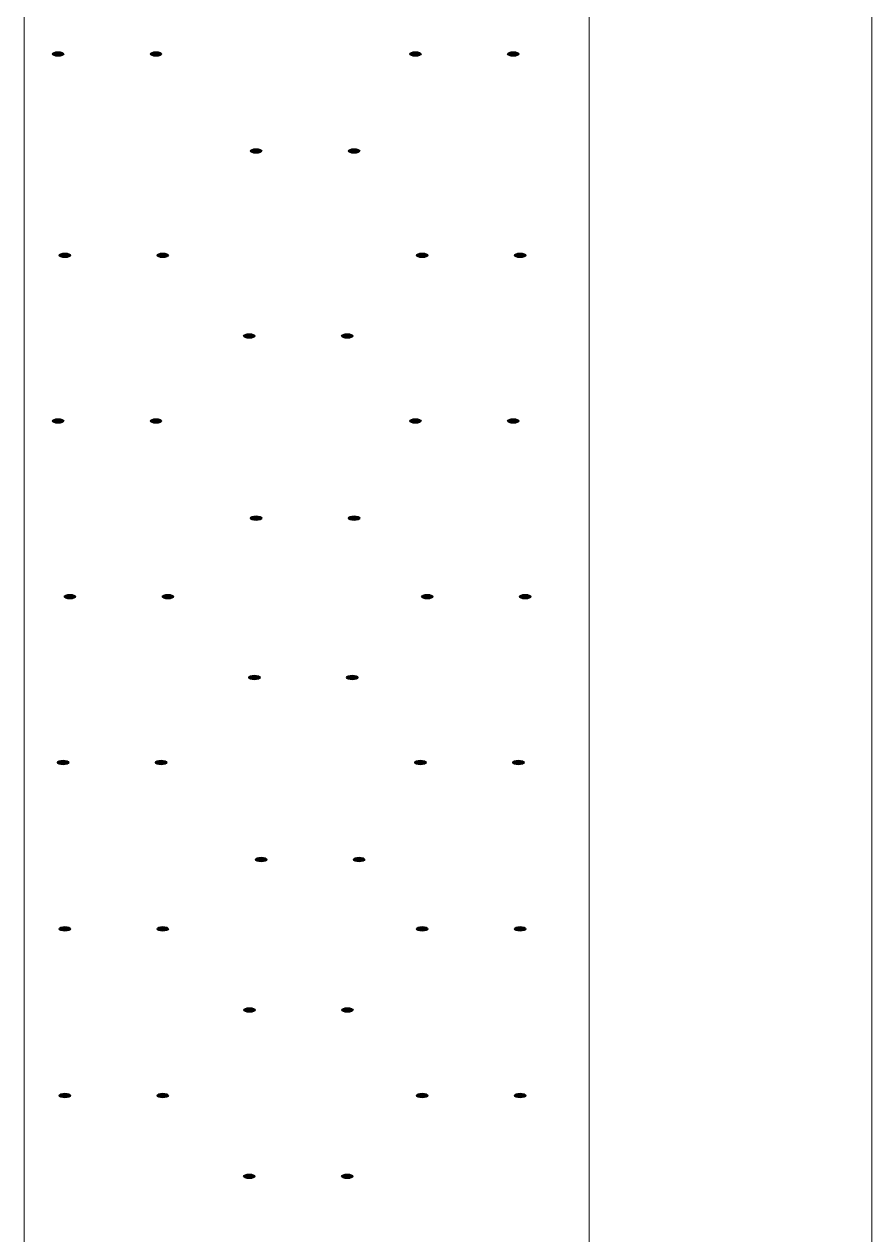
# Model space of a CAD drawing. Header units: millimetres. Extents: x -182 to 395, y -757 to 122.
# Drawn here: x -120.23 to -105.23, y -324.16 to -302.74 of the extents above; entities that cross this region are included whole.
import ezdxf

# ---------------------------------------------------------------- set-up
doc = ezdxf.new("R2010")
doc.units = ezdxf.units.MM
doc.layers.add('KY2WL', color=7, linetype='Continuous')
doc.layers.add('KY6WL', color=7, linetype='Continuous')

msp = doc.modelspace()

# ---------------------------------------------------------------- hatches: boundary and pattern name
at = {"layer": 'KY2WL'}
h = msp.add_hatch(color=256, dxfattribs=at)
edge = h.paths.add_edge_path()
edge.add_ellipse((-119.628, -303.262), major_axis=(-0.1, 0), ratio=0.4, start_angle=180, end_angle=360)
edge.add_ellipse((-119.628, -303.262), major_axis=(0.1, 0), ratio=0.4, start_angle=180, end_angle=360)
h = msp.add_hatch(color=256, dxfattribs=at)
edge = h.paths.add_edge_path()
edge.add_ellipse((-117.895, -303.262), major_axis=(-0.1, 0), ratio=0.4, start_angle=180, end_angle=360)
edge.add_ellipse((-117.895, -303.262), major_axis=(0.1, 0), ratio=0.4, start_angle=180, end_angle=360)
h = msp.add_hatch(color=256, dxfattribs=at)
edge = h.paths.add_edge_path()
edge.add_ellipse((-113.305, -303.262), major_axis=(-0.1, 0), ratio=0.4, start_angle=180, end_angle=360)
edge.add_ellipse((-113.305, -303.262), major_axis=(0.1, 0), ratio=0.4, start_angle=180, end_angle=360)
h = msp.add_hatch(color=256, dxfattribs=at)
edge = h.paths.add_edge_path()
edge.add_ellipse((-111.572, -303.262), major_axis=(-0.1, 0), ratio=0.4, start_angle=180, end_angle=360)
edge.add_ellipse((-111.572, -303.262), major_axis=(0.1, 0), ratio=0.4, start_angle=180, end_angle=360)
h = msp.add_hatch(color=256, dxfattribs=at)
edge = h.paths.add_edge_path()
edge.add_ellipse((-116.124, -304.98), major_axis=(-0.1, 0), ratio=0.4, start_angle=180, end_angle=360)
edge.add_ellipse((-116.124, -304.98), major_axis=(0.1, 0), ratio=0.4, start_angle=180, end_angle=360)
h = msp.add_hatch(color=256, dxfattribs=at)
edge = h.paths.add_edge_path()
edge.add_ellipse((-114.39, -304.98), major_axis=(-0.1, 0), ratio=0.4, start_angle=180, end_angle=360)
edge.add_ellipse((-114.39, -304.98), major_axis=(0.1, 0), ratio=0.4, start_angle=180, end_angle=360)
h = msp.add_hatch(color=256, dxfattribs=at)
edge = h.paths.add_edge_path()
edge.add_ellipse((-119.508, -306.825), major_axis=(-0.1, 0), ratio=0.4, start_angle=180, end_angle=360)
edge.add_ellipse((-119.508, -306.825), major_axis=(0.1, 0), ratio=0.4, start_angle=180, end_angle=360)
h = msp.add_hatch(color=256, dxfattribs=at)
edge = h.paths.add_edge_path()
edge.add_ellipse((-117.775, -306.825), major_axis=(-0.1, 0), ratio=0.4, start_angle=180, end_angle=360)
edge.add_ellipse((-117.775, -306.825), major_axis=(0.1, 0), ratio=0.4, start_angle=180, end_angle=360)
h = msp.add_hatch(color=256, dxfattribs=at)
edge = h.paths.add_edge_path()
edge.add_ellipse((-113.185, -306.825), major_axis=(-0.1, 0), ratio=0.4, start_angle=180, end_angle=360)
edge.add_ellipse((-113.185, -306.825), major_axis=(0.1, 0), ratio=0.4, start_angle=180, end_angle=360)
h = msp.add_hatch(color=256, dxfattribs=at)
edge = h.paths.add_edge_path()
edge.add_ellipse((-111.451, -306.825), major_axis=(-0.1, 0), ratio=0.4, start_angle=180, end_angle=360)
edge.add_ellipse((-111.451, -306.825), major_axis=(0.1, 0), ratio=0.4, start_angle=180, end_angle=360)
h = msp.add_hatch(color=256, dxfattribs=at)
edge = h.paths.add_edge_path()
edge.add_ellipse((-116.244, -308.254), major_axis=(0.1, 0), ratio=0.4, start_angle=0, end_angle=180)
edge.add_ellipse((-116.244, -308.254), major_axis=(-0.1, 0), ratio=0.4, start_angle=0, end_angle=180)
h = msp.add_hatch(color=256, dxfattribs=at)
edge = h.paths.add_edge_path()
edge.add_ellipse((-114.511, -308.254), major_axis=(0.1, 0), ratio=0.4, start_angle=0, end_angle=180)
edge.add_ellipse((-114.511, -308.254), major_axis=(-0.1, 0), ratio=0.4, start_angle=0, end_angle=180)
h = msp.add_hatch(color=256, dxfattribs=at)
edge = h.paths.add_edge_path()
edge.add_ellipse((-119.628, -309.759), major_axis=(0.1, 0), ratio=0.4, start_angle=0, end_angle=180)
edge.add_ellipse((-119.628, -309.759), major_axis=(-0.1, 0), ratio=0.4, start_angle=0, end_angle=180)
h = msp.add_hatch(color=256, dxfattribs=at)
edge = h.paths.add_edge_path()
edge.add_ellipse((-117.895, -309.759), major_axis=(0.1, 0), ratio=0.4, start_angle=0, end_angle=180)
edge.add_ellipse((-117.895, -309.759), major_axis=(-0.1, 0), ratio=0.4, start_angle=0, end_angle=180)
h = msp.add_hatch(color=256, dxfattribs=at)
edge = h.paths.add_edge_path()
edge.add_ellipse((-113.305, -309.759), major_axis=(0.1, 0), ratio=0.4, start_angle=0, end_angle=180)
edge.add_ellipse((-113.305, -309.759), major_axis=(-0.1, 0), ratio=0.4, start_angle=0, end_angle=180)
h = msp.add_hatch(color=256, dxfattribs=at)
edge = h.paths.add_edge_path()
edge.add_ellipse((-111.572, -309.759), major_axis=(0.1, 0), ratio=0.4, start_angle=0, end_angle=180)
edge.add_ellipse((-111.572, -309.759), major_axis=(-0.1, 0), ratio=0.4, start_angle=0, end_angle=180)
h = msp.add_hatch(color=256, dxfattribs=at)
edge = h.paths.add_edge_path()
edge.add_ellipse((-116.124, -311.477), major_axis=(0.1, 0), ratio=0.4, start_angle=0, end_angle=180)
edge.add_ellipse((-116.124, -311.477), major_axis=(-0.1, 0), ratio=0.4, start_angle=0, end_angle=180)
h = msp.add_hatch(color=256, dxfattribs=at)
edge = h.paths.add_edge_path()
edge.add_ellipse((-114.39, -311.477), major_axis=(0.1, 0), ratio=0.4, start_angle=0, end_angle=180)
edge.add_ellipse((-114.39, -311.477), major_axis=(-0.1, 0), ratio=0.4, start_angle=0, end_angle=180)
h = msp.add_hatch(color=256, dxfattribs=at)
edge = h.paths.add_edge_path()
edge.add_ellipse((-119.418, -312.868), major_axis=(0.1, 0), ratio=0.4, start_angle=0, end_angle=180)
edge.add_ellipse((-119.418, -312.868), major_axis=(-0.1, 0), ratio=0.4, start_angle=0, end_angle=180)
h = msp.add_hatch(color=256, dxfattribs=at)
edge = h.paths.add_edge_path()
edge.add_ellipse((-117.685, -312.868), major_axis=(0.1, 0), ratio=0.4, start_angle=0, end_angle=180)
edge.add_ellipse((-117.685, -312.868), major_axis=(-0.1, 0), ratio=0.4, start_angle=0, end_angle=180)
h = msp.add_hatch(color=256, dxfattribs=at)
edge = h.paths.add_edge_path()
edge.add_ellipse((-113.095, -312.868), major_axis=(0.1, 0), ratio=0.4, start_angle=0, end_angle=180)
edge.add_ellipse((-113.095, -312.868), major_axis=(-0.1, 0), ratio=0.4, start_angle=0, end_angle=180)
h = msp.add_hatch(color=256, dxfattribs=at)
edge = h.paths.add_edge_path()
edge.add_ellipse((-111.362, -312.868), major_axis=(0.1, 0), ratio=0.4, start_angle=0, end_angle=180)
edge.add_ellipse((-111.362, -312.868), major_axis=(-0.1, 0), ratio=0.4, start_angle=0, end_angle=180)
h = msp.add_hatch(color=256, dxfattribs=at)
edge = h.paths.add_edge_path()
edge.add_ellipse((-116.154, -314.297), major_axis=(0.1, 0), ratio=0.4, start_angle=0, end_angle=180)
edge.add_ellipse((-116.154, -314.297), major_axis=(-0.1, 0), ratio=0.4, start_angle=0, end_angle=180)
h = msp.add_hatch(color=256, dxfattribs=at)
edge = h.paths.add_edge_path()
edge.add_ellipse((-114.421, -314.297), major_axis=(0.1, 0), ratio=0.4, start_angle=0, end_angle=180)
edge.add_ellipse((-114.421, -314.297), major_axis=(-0.1, 0), ratio=0.4, start_angle=0, end_angle=180)
h = msp.add_hatch(color=256, dxfattribs=at)
edge = h.paths.add_edge_path()
edge.add_ellipse((-119.539, -315.802), major_axis=(-0.1, 0), ratio=0.4, start_angle=180, end_angle=360)
edge.add_ellipse((-119.539, -315.802), major_axis=(0.1, 0), ratio=0.4, start_angle=180, end_angle=360)
h = msp.add_hatch(color=256, dxfattribs=at)
edge = h.paths.add_edge_path()
edge.add_ellipse((-117.805, -315.802), major_axis=(-0.1, 0), ratio=0.4, start_angle=180, end_angle=360)
edge.add_ellipse((-117.805, -315.802), major_axis=(0.1, 0), ratio=0.4, start_angle=180, end_angle=360)
h = msp.add_hatch(color=256, dxfattribs=at)
edge = h.paths.add_edge_path()
edge.add_ellipse((-113.215, -315.802), major_axis=(-0.1, 0), ratio=0.4, start_angle=180, end_angle=360)
edge.add_ellipse((-113.215, -315.802), major_axis=(0.1, 0), ratio=0.4, start_angle=180, end_angle=360)
h = msp.add_hatch(color=256, dxfattribs=at)
edge = h.paths.add_edge_path()
edge.add_ellipse((-111.482, -315.802), major_axis=(-0.1, 0), ratio=0.4, start_angle=180, end_angle=360)
edge.add_ellipse((-111.482, -315.802), major_axis=(0.1, 0), ratio=0.4, start_angle=180, end_angle=360)
h = msp.add_hatch(color=256, dxfattribs=at)
edge = h.paths.add_edge_path()
edge.add_ellipse((-116.034, -317.52), major_axis=(-0.1, 0), ratio=0.4, start_angle=180, end_angle=360)
edge.add_ellipse((-116.034, -317.52), major_axis=(0.1, 0), ratio=0.4, start_angle=180, end_angle=360)
h = msp.add_hatch(color=256, dxfattribs=at)
edge = h.paths.add_edge_path()
edge.add_ellipse((-114.301, -317.52), major_axis=(-0.1, 0), ratio=0.4, start_angle=180, end_angle=360)
edge.add_ellipse((-114.301, -317.52), major_axis=(0.1, 0), ratio=0.4, start_angle=180, end_angle=360)
h = msp.add_hatch(color=256, dxfattribs=at)
edge = h.paths.add_edge_path()
edge.add_ellipse((-119.508, -318.747), major_axis=(-0.1, 0), ratio=0.4, start_angle=180, end_angle=360)
edge.add_ellipse((-119.508, -318.747), major_axis=(-0.1, 0), ratio=0.4, start_angle=0, end_angle=180)
h = msp.add_hatch(color=256, dxfattribs=at)
edge = h.paths.add_edge_path()
edge.add_ellipse((-117.775, -318.747), major_axis=(-0.1, 0), ratio=0.4, start_angle=180, end_angle=360)
edge.add_ellipse((-117.775, -318.747), major_axis=(-0.1, 0), ratio=0.4, start_angle=0, end_angle=180)
h = msp.add_hatch(color=256, dxfattribs=at)
edge = h.paths.add_edge_path()
edge.add_ellipse((-113.185, -318.747), major_axis=(-0.1, 0), ratio=0.4, start_angle=180, end_angle=360)
edge.add_ellipse((-113.185, -318.747), major_axis=(-0.1, 0), ratio=0.4, start_angle=0, end_angle=180)
h = msp.add_hatch(color=256, dxfattribs=at)
edge = h.paths.add_edge_path()
edge.add_ellipse((-111.451, -318.747), major_axis=(-0.1, 0), ratio=0.4, start_angle=180, end_angle=360)
edge.add_ellipse((-111.451, -318.747), major_axis=(-0.1, 0), ratio=0.4, start_angle=0, end_angle=180)
h = msp.add_hatch(color=256, dxfattribs=at)
edge = h.paths.add_edge_path()
edge.add_ellipse((-116.24, -320.183), major_axis=(-0.1, 0), ratio=0.4, start_angle=180, end_angle=360)
edge.add_ellipse((-116.24, -320.183), major_axis=(0.1, 0), ratio=0.4, start_angle=180, end_angle=360)
h = msp.add_hatch(color=256, dxfattribs=at)
edge = h.paths.add_edge_path()
edge.add_ellipse((-114.507, -320.183), major_axis=(-0.1, 0), ratio=0.4, start_angle=180, end_angle=360)
edge.add_ellipse((-114.507, -320.183), major_axis=(0.1, 0), ratio=0.4, start_angle=180, end_angle=360)
h = msp.add_hatch(color=256, dxfattribs=at)
edge = h.paths.add_edge_path()
edge.add_ellipse((-119.508, -321.697), major_axis=(-0.1, 0), ratio=0.4, start_angle=180, end_angle=360)
edge.add_ellipse((-119.508, -321.697), major_axis=(-0.1, 0), ratio=0.4, start_angle=0, end_angle=180)
h = msp.add_hatch(color=256, dxfattribs=at)
edge = h.paths.add_edge_path()
edge.add_ellipse((-117.775, -321.697), major_axis=(-0.1, 0), ratio=0.4, start_angle=180, end_angle=360)
edge.add_ellipse((-117.775, -321.697), major_axis=(-0.1, 0), ratio=0.4, start_angle=0, end_angle=180)
h = msp.add_hatch(color=256, dxfattribs=at)
edge = h.paths.add_edge_path()
edge.add_ellipse((-113.185, -321.697), major_axis=(-0.1, 0), ratio=0.4, start_angle=180, end_angle=360)
edge.add_ellipse((-113.185, -321.697), major_axis=(-0.1, 0), ratio=0.4, start_angle=0, end_angle=180)
h = msp.add_hatch(color=256, dxfattribs=at)
edge = h.paths.add_edge_path()
edge.add_ellipse((-111.451, -321.697), major_axis=(-0.1, 0), ratio=0.4, start_angle=180, end_angle=360)
edge.add_ellipse((-111.451, -321.697), major_axis=(-0.1, 0), ratio=0.4, start_angle=0, end_angle=180)
h = msp.add_hatch(color=256, dxfattribs=at)
edge = h.paths.add_edge_path()
edge.add_ellipse((-116.244, -323.127), major_axis=(0.1, 0), ratio=0.4, start_angle=0, end_angle=180)
edge.add_ellipse((-116.244, -323.127), major_axis=(-0.1, 0), ratio=0.4, start_angle=0, end_angle=180)
h = msp.add_hatch(color=256, dxfattribs=at)
edge = h.paths.add_edge_path()
edge.add_ellipse((-114.511, -323.127), major_axis=(0.1, 0), ratio=0.4, start_angle=0, end_angle=180)
edge.add_ellipse((-114.511, -323.127), major_axis=(-0.1, 0), ratio=0.4, start_angle=0, end_angle=180)

# ---------------------------------------------------------------- linework, layer by layer
for centre in [(-119.628, -303.262), (-117.895, -303.262), (-113.305, -303.262), (-111.572, -303.262), (-116.124, -304.98), (-114.39, -304.98), (-119.508, -306.825), (-117.775, -306.825), (-113.185, -306.825), (-111.451, -306.825), (-116.244, -308.254), (-114.511, -308.254), (-119.628, -309.759), (-117.895, -309.759), (-113.305, -309.759), (-111.572, -309.759), (-116.124, -311.477), (-114.39, -311.477), (-119.418, -312.868), (-117.685, -312.868), (-113.095, -312.868), (-111.362, -312.868), (-116.154, -314.297), (-114.421, -314.297), (-119.539, -315.802), (-117.805, -315.802), (-113.215, -315.802), (-111.482, -315.802), (-116.034, -317.52), (-114.301, -317.52), (-119.508, -318.747), (-117.775, -318.747), (-113.185, -318.747), (-111.451, -318.747), (-116.24, -320.183), (-114.507, -320.183), (-119.508, -321.697), (-117.775, -321.697), (-113.185, -321.697), (-111.451, -321.697), (-116.244, -323.127), (-114.511, -323.127)]:
    msp.add_ellipse(centre, major_axis=(-0.1, 0), ratio=0.4, start_param=3.141593, end_param=9.424778, dxfattribs=at)
at = {"layer": 'KY6WL', "lineweight": 20}
for p, q in [((-120.228, -345.788), (-120.228, 10.812)), ((-110.228, -345.788), (-110.228, 10.812)), ((-105.228, -345.788), (-105.228, 10.812))]:
    msp.add_line(p, q, dxfattribs=at)

doc.saveas('drawing.dxf')
